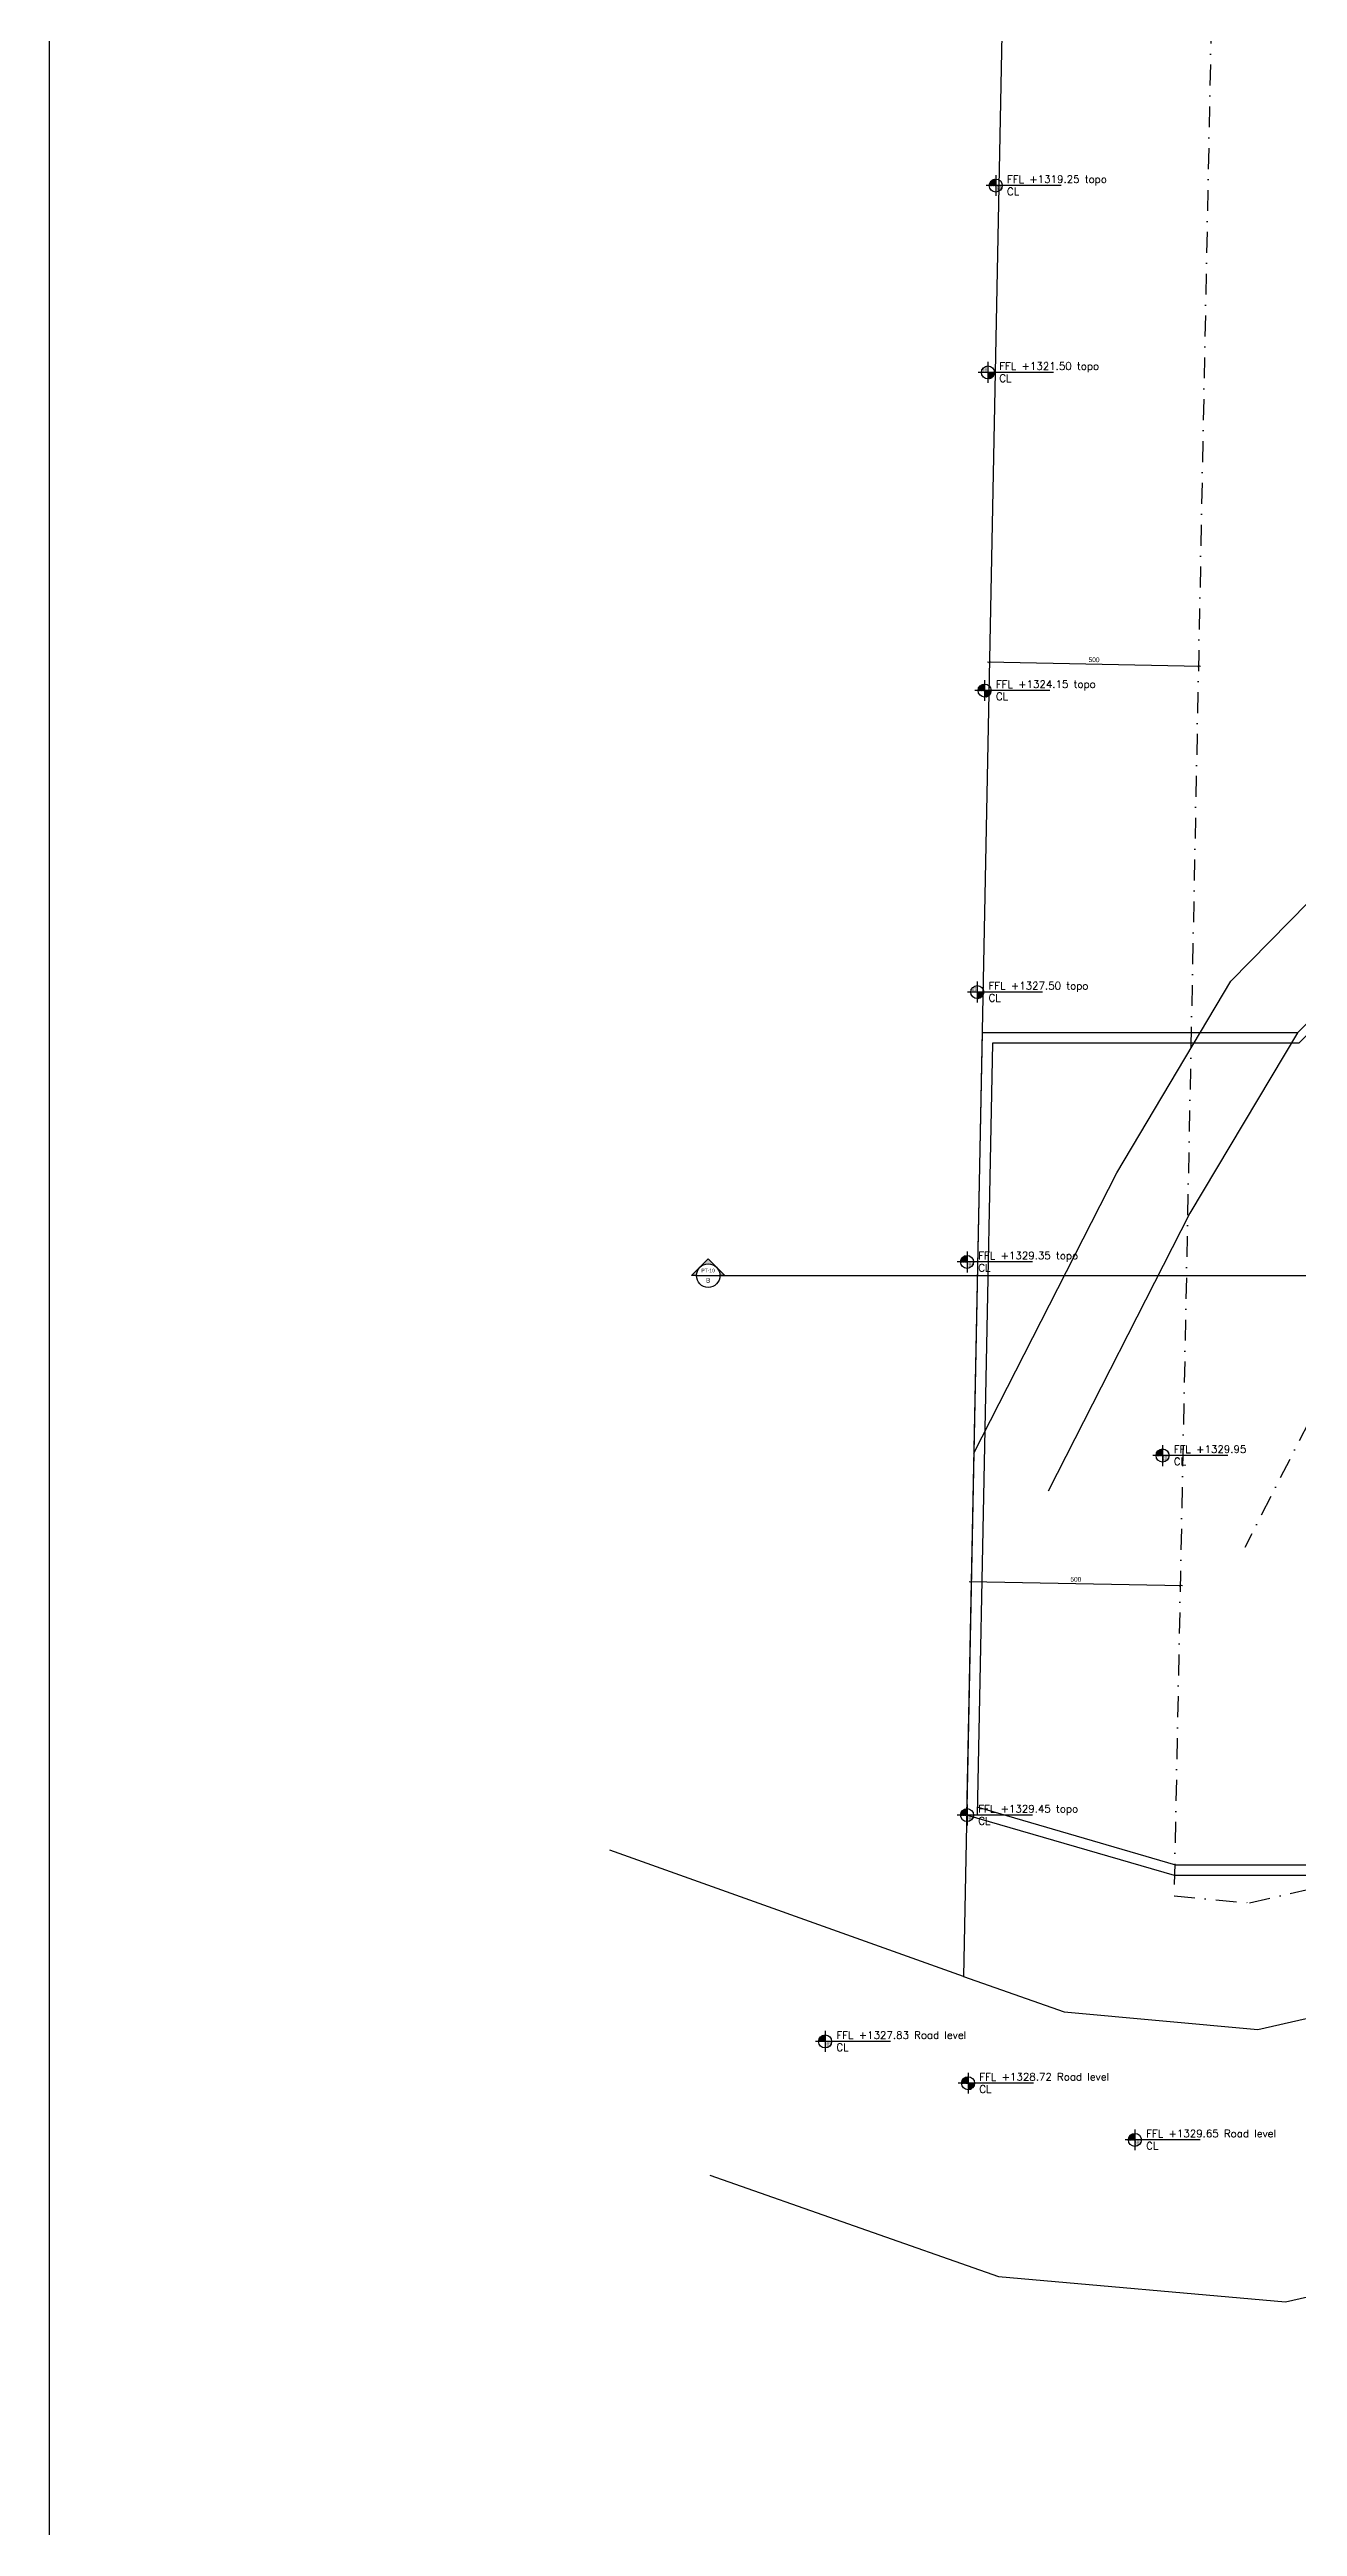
# Model space of a CAD drawing. Header units: centimetres. Extents: x 96271 to 179142, y 9855 to 112216.
# Drawn here: x 134779 to 137765, y 69163 to 75088 of the extents above; entities that cross this region are included whole.
import ezdxf
from ezdxf.enums import TextEntityAlignment as Align

# ---------------------------------------------------------------- set-up
doc = ezdxf.new("R2010")
doc.units = ezdxf.units.CM
doc.header["$LTSCALE"] = 100
doc.header["$MEASUREMENT"] = 0
doc.header["$PDSIZE"] = 0.2
doc.linetypes.add('DASHDOT', pattern=[1, 0.5, -0.25, 0, -0.25])
doc.layers.get('0').update_dxf_attribs({"linetype": 'CONTINUOUS'})
doc.layers.get('DEFPOINTS').update_dxf_attribs({"linetype": 'CONTINUOUS'})
for name, color, linetype in [('A-Dim', 2, 'CONTINUOUS'), ('A-Otln-Lot Limit', 4, 'CONTINUOUS'), ('A-Patt', 8, 'CONTINUOUS'), ('A-Setback', 3, 'DASHDOT'), ('plan-elevation level', 7, 'CONTINUOUS')]:
    doc.layers.add(name, color=color, linetype=linetype)
doc.layers.add('A-Sect-Iden', color=191, linetype='CONTINUOUS', lineweight=25)
doc.styles.add('ROMAND', font='romand.shx', dxfattribs={"height": 10})
doc.styles.add('ROMANS', font='romans.shx')
doc.styles.get("Standard").update_dxf_attribs({"font": 'arial.ttf'})
doc.dimstyles.new('1-50', dxfattribs={"dimtxt": 11.25, "dimasz": 5, "dimexe": 5, "dimexo": 5, "dimgap": 5, "dimtad": 1, "dimdec": 1, "dimrnd": 0.5, "dimzin": 12, "dimdsep": 46, "dimtxsty": 'Standard', "dimblk": 'ARCHTICK', "dimcen": 0.09, "dimdle": 5, "dimadec": 0, "dimazin": 3, "dimtfac": 1, "dimtdec": 1, "dimtix": 1, "dimtofl": 0, "dimtmove": 1, "dimatfit": 3, "dimfxl": 5, "dimtolj": 1, "dimtzin": 0, "dimarcsym": 0})
pattern_1 = [(90, (894916.29, -703049.082), (14.2875, 7.14375), [0, -14.2875])]

# ---------------------------------------------------------------- blocks, each defined once
blk = doc.blocks.new('_ArchTick')
at = {"color": 0, "linetype": 'ByBlock', "const_width": 0.15}
blk.add_lwpolyline([(-0.5, -0.5), (0.5, 0.5)], dxfattribs=at)
blk = doc.blocks.new('*D140')
at = {"layer": 'A-Dim', "color": 0, "lineweight": -2, "transparency": 16777216}
blk.add_line((137532.8, 73612.5), (137022.9, 73622.6), dxfattribs=at)
at = {"layer": 'DEFPOINTS', "color": 0, "transparency": 16777216}
for p in [(137027.9, 73622.5), (137027.9, 73622.5), (137527.8, 73612.6)]:
    blk.add_point(p, dxfattribs=at)
at = {"layer": 'A-Dim', "color": 0, "lineweight": -2, "transparency": 16777216, "xscale": 5, "yscale": 5, "zscale": 5}
for p, rotation in [((137027.9, 73622.5), 178.8657729167716), ((137527.8, 73612.6), 358.8657729167717)]:
    blk.add_blockref('_ArchTick', p, dxfattribs=dict(at, rotation=rotation))
at = {"layer": 'A-Dim', "color": 0, "transparency": 16777216, "insert": (137278.1, 73628.3), "char_height": 11.25, "attachment_point": 5, "rotation": 358.86577}
blk.add_mtext('\\A1;500', dxfattribs=at)
blk = doc.blocks.new('CL-FFL-PLAN')
at = {"layer": 'plan-elevation level'}
h = blk.add_hatch(dxfattribs=at)
h.set_pattern_fill('DOTS', color=232, scale=9, angle=90, style=0)
h.set_pattern_definition(pattern_1)
h.paths.add_polyline_path([(-1229, 207), (-1229, 50), (-1385, 50, -0.414214)])
h = blk.add_hatch(dxfattribs=at)
h.set_pattern_fill('DOTS', color=232, scale=9, angle=90, style=0)
h.set_pattern_definition(pattern_1)
h.paths.add_polyline_path([(-1229, 50), (-1072, 50, -0.414214), (-1229, -106)])
at = {"layer": 'plan-elevation level', "color": 7, "ltscale": 111}
for p, q in [((337, 50), (-1463, 50)), ((-1229, 301), (-1229, -200))]:
    blk.add_line(p, q, dxfattribs=at)
blk.add_circle((-1229, 50), 156, dxfattribs=at)
at = {"layer": 'plan-elevation level', "color": 111, "ltscale": 111, "style": 'ROMAND'}
for s, p in [('CL', (-960, -180)), ('FFL', (-960, 110))]:
    blk.add_text(s, height=180, dxfattribs=at).set_placement(p)
for tag, p in [('FFL', (-424, 113)), ('CL', (-417, -180))]:
    blk.add_attdef(tag, p, '', height=180, dxfattribs=at)
blk = doc.blocks.new('*D148')
at = {"layer": 'A-Dim', "color": 0, "lineweight": -2, "transparency": 16777216}
blk.add_line((137489.3, 71412.9), (136979.4, 71423), dxfattribs=at)
at = {"layer": 'DEFPOINTS', "color": 0, "transparency": 16777216}
for p in [(136984.4, 71422.9), (136984.4, 71422.9), (137484.3, 71413)]:
    blk.add_point(p, dxfattribs=at)
at = {"layer": 'A-Dim', "color": 0, "lineweight": -2, "transparency": 16777216, "xscale": 5, "yscale": 5, "zscale": 5}
for p, rotation in [((136984.4, 71422.9), 178.8657729167716), ((137484.3, 71413), 358.8657729167717)]:
    blk.add_blockref('_ArchTick', p, dxfattribs=dict(at, rotation=rotation))
at = {"layer": 'A-Dim', "color": 0, "transparency": 16777216, "insert": (137234.6, 71428.7), "char_height": 11.25, "attachment_point": 5, "rotation": 358.86577}
blk.add_mtext('\\A1;500', dxfattribs=at)
blk = doc.blocks.new('Anno_Section_A2')
blk.add_line((2.5, 0), (-2.5, 0))
blk.add_circle((0, 0), 2.5)
at = {"style": 'ROMANS'}
blk.add_attdef('NUMBER', text='', height=1, dxfattribs=at).set_placement((0, 0.5), align=Align.CENTER)
blk.add_attdef('SHEET', text='', height=0.75, dxfattribs=at).set_placement((0, -0.5), align=Align.TOP_CENTER)
blk = doc.blocks.new('Anno_Arrow_A2')
h = blk.add_hatch(color=256)
h.paths.add_polyline_path([(-1.77, 1.77), (-3.54, 0), (-2.5, 0, -0.198912)])
h.paths.add_polyline_path([(0, 3.54), (-1.77, 1.77, -0.414214), (1.77, 1.77)])
h.paths.add_polyline_path([(2.37, 1.16), (2.25, 1.1, -0.114349), (2.5, 0), (3.54, 0)])
h.paths.add_polyline_path([(1.77, 1.77, -0.082683), (2.25, 1.1), (2.37, 1.16)])
blk.add_lwpolyline([(-2.5, 0), (-3.54, 0), (0, 3.54), (3.54, 0), (2.5, 0)])

msp = doc.modelspace()

# ---------------------------------------------------------------- linework, layer by layer
msp.add_lwpolyline([(134779.288, 108490.758), (143513.832, 108490.758), (143513.832, 28763.194), (134779.288, 28763.194)], close=True)
at = {"layer": 'A-Otln-Lot Limit'}
for points in [[(136965.712, 70479.123), (137206.535, 70394.564), (137669.865, 70351.712), (139880.741, 70855.19), (141068.865, 70851.94), (140904.471, 76012.018), (140151.894, 76776.773), (140222.083, 77217.518), (139747.22, 77140.456), (139010.375, 77171.007), (138361.687, 77204.5), (137783.533, 77219.682), (137242.113, 76719.747), (137087.264, 76618.541), (136965.712, 70479.08)], [(136990.416, 71730.376), (137332.339, 72401.262), (137605.16, 72859.262), (137930.306, 73190.211), (138759.66, 73824.578), (139709.858, 74268.237), (140223.586, 74503.277), (140567.126, 74664.487), (140937.177, 74983.113)], [(141067.674, 74831.553), (140676.875, 74495.062), (139793.77, 74086.69), (138863.934, 73652.538), (138063.055, 73039.951), (137764.679, 72736.25), (137507.537, 72304.572), (137168.607, 71639.559)], [(136965.712, 70479.123), (136120.052, 70780.833)], [(136358.63, 70003.381), (137049.382, 69760.839), (137736.484, 69700.241), (139969.68, 70208.803), (142228.733, 70195.091), (142638.47, 70315.364)]]:
    msp.add_lwpolyline(points, dxfattribs=at)
at = {"layer": 'A-Patt'}
for p, q in [((137470.586, 70720.329), (136973.348, 70864.809)), ((137474.144, 70745.329), (136998.723, 70883.47)), ((137836.559, 70745.329), (137474.144, 70745.329)), ((137861.559, 70720.329), (137470.586, 70720.329))]:
    msp.add_line(p, q, dxfattribs=at)
for points in [[(140952.799, 74495.062), (140676.875, 74495.062), (139793.77, 74086.69), (138863.934, 73652.538), (138063.055, 73039.951), (137764.679, 72736.25), (137010.4, 72736.25), (136973.348, 70864.809)], [(140952.799, 74475.062), (140681.275, 74475.062), (139802.198, 74068.552), (138874.361, 73635.334), (138076.329, 73024.925), (137768.154, 72711.25), (137034.91, 72711.25), (136998.343, 70864.314)]]:
    msp.add_lwpolyline(points, dxfattribs=at)
at = {"layer": 'A-Sect-Iden'}
msp.add_line((136383.148, 72155.286), (141114.439, 72155.286), dxfattribs=at)
at = {"layer": 'A-Setback'}
msp.add_lwpolyline([(140559.009, 71153.336), (140410.95, 75800.674), (139618.405, 76606.045), (139624.608, 76644.996), (138745.22, 76680.475), (137970.463, 76711.734), (137582.107, 76353.135), (137469.619, 70671.512), (137649.878, 70654.841), (139847.419, 71155.283)], close=True, dxfattribs=at)
msp.add_lwpolyline([(141393.919, 74452.654), (140950.164, 74070.567), (140004.469, 73633.251), (139124.62, 73222.439), (138394.927, 72664.302), (138104.345, 72368.535), (137928.014, 72072.517), (137638.607, 71504.673)], dxfattribs=at)

# ---------------------------------------------------------------- block references
at = {"layer": 'A-Sect-Iden', "xscale": 11.25, "yscale": 11.25, "zscale": 11.25}
msp.add_blockref('Anno_Arrow_A2', (136355.023, 72155.286), dxfattribs=at)
at = {"layer": 'A-Sect-Iden'}
ref = msp.add_blockref('Anno_Section_A2', (136355.023, 72155.286), dxfattribs=dict(at, xscale=11.24999999999999, yscale=11.24999999999999, zscale=11.24999999999999, rotation=180))
ref.add_attrib('NUMBER', 'B', dxfattribs={"layer": '0', "height": 11.25}).set_placement((136355.023, 72138.411), align=Align.CENTER)
ref.add_attrib('SHEET', 'PT-10', dxfattribs={"layer": '0', "height": 8.4375}).set_placement((136354.764, 72171.657), align=Align.TOP_CENTER)
at = {"layer": 'plan-elevation level'}
ref = msp.add_blockref('CL-FFL-PLAN', (137165.679, 74757.617, -134556.2), dxfattribs=dict(at, xscale=0.09982510700227937, yscale=0.09982510700227937, zscale=0.09982510700227937))
ref.add_attrib('FFL', '+1319.25 topo', (137123.356, 74768.85, -134556.2), dxfattribs={"layer": '0', "color": 111, "ltscale": 111, "height": 17.96852, "style": 'ROMAND'})
ref = msp.add_blockref('CL-FFL-PLAN', (137147.054, 74310.692, -134556.2), dxfattribs=dict(at, xscale=0.09982510700227937, yscale=0.09982510700227937, zscale=0.09982510700227937))
ref.add_attrib('FFL', '+1321.50 topo', (137104.731, 74321.924, -134556.2), dxfattribs={"layer": '0', "color": 111, "ltscale": 111, "height": 17.96852, "style": 'ROMAND'})
ref = msp.add_blockref('CL-FFL-PLAN', (137139.044, 73549.801, -134556.2), dxfattribs=dict(at, xscale=0.09982510700227937, yscale=0.09982510700227937, zscale=0.09982510700227937))
ref.add_attrib('FFL', '+1324.15 topo', (137096.721, 73561.034, -134556.2), dxfattribs={"layer": '0', "color": 111, "ltscale": 111, "height": 17.96852, "style": 'ROMAND'})
ref = msp.add_blockref('CL-FFL-PLAN', (137121.493, 72828.475, -134556.2), dxfattribs=dict(at, xscale=0.09982510700227937, yscale=0.09982510700227937, zscale=0.09982510700227937))
ref.add_attrib('FFL', '+1327.50 topo', (137079.171, 72839.708, -134556.2), dxfattribs={"layer": '0', "color": 111, "ltscale": 111, "height": 17.96852, "style": 'ROMAND'})
ref = msp.add_blockref('CL-FFL-PLAN', (137096.852, 72182.978), dxfattribs=dict(at, xscale=0.09982510700227937, yscale=0.09982510700227937, zscale=0.09982510700227937))
ref.add_attrib('FFL', '+1329.35 topo', (137054.529, 72194.211), dxfattribs={"layer": '0', "color": 111, "ltscale": 111, "height": 17.96852, "style": 'ROMAND'})
ref = msp.add_blockref('CL-FFL-PLAN', (137564.67, 71719.985), dxfattribs=dict(at, xscale=0.09982510700227937, yscale=0.09982510700227937, zscale=0.09982510700227937))
ref.add_attrib('FFL', '+1329.95', (137522.347, 71731.218), dxfattribs={"layer": '0', "color": 111, "ltscale": 111, "height": 17.9685, "style": 'ROMAND'})
ref = msp.add_blockref('CL-FFL-PLAN', (137564.676, 71719.782), dxfattribs=dict(at, xscale=0.09982510700227937, yscale=0.09982510700227937, zscale=0.09982510700227937))
ref.add_attrib('FFL', '+1329.95', (137522.353, 71731.014), dxfattribs={"layer": '0', "color": 111, "ltscale": 111, "height": 17.9685, "style": 'ROMAND'})
ref = msp.add_blockref('CL-FFL-PLAN', (137096.852, 70859.791), dxfattribs=dict(at, xscale=0.09982510700227937, yscale=0.09982510700227937, zscale=0.09982510700227937))
ref.add_attrib('FFL', '+1329.45 topo', (137054.529, 70871.023), dxfattribs={"layer": '0', "color": 111, "ltscale": 111, "height": 17.96852, "style": 'ROMAND'})
ref = msp.add_blockref('CL-FFL-PLAN', (136757.503, 70318.388), dxfattribs=dict(at, xscale=0.09982510700227937, yscale=0.09982510700227937, zscale=0.09982510700227937))
ref.add_attrib('FFL', '+1327.83 Road level', (136715.18, 70329.62), dxfattribs={"layer": '0', "color": 111, "ltscale": 111, "height": 17.96852, "style": 'ROMAND'})
ref = msp.add_blockref('CL-FFL-PLAN', (137099.305, 70218.588, 89.1), dxfattribs=dict(at, xscale=0.09982510700227937, yscale=0.09982510700227937, zscale=0.09982510700227937))
ref.add_attrib('FFL', '+1328.72 Road level', (137056.982, 70229.821, 89.1), dxfattribs={"layer": '0', "color": 111, "ltscale": 111, "height": 17.96852, "style": 'ROMAND'})
ref = msp.add_blockref('CL-FFL-PLAN', (137498.565, 70082.947, -1423.6), dxfattribs=dict(at, xscale=0.09982510700227937, yscale=0.09982510700227937, zscale=0.09982510700227937))
ref.add_attrib('FFL', '+1329.65 Road level', (137456.242, 70094.18, -1423.6), dxfattribs={"layer": '0', "color": 111, "ltscale": 111, "height": 17.96852, "style": 'ROMAND'})

# ---------------------------------------------------------------- dimensions: what is measured, and where the dimension line sits
at = {"layer": 'A-Dim'}
for p1, p2, picture, middle in [((137527.848, 73612.567), (137027.946, 73622.464), '*D140', (137278.11, 73628.257)), ((137484.3, 71412.998), (136984.398, 71422.895), '*D148', (137234.561, 71428.688))]:
    dim = msp.add_aligned_dim(p1=p1, p2=p2, distance=0, dimstyle='1-50', override={"dimse1": 1, "dimse2": 1}, dxfattribs=at)
    dim.commit()
    dim.dimension.update_dxf_attribs({"geometry": picture, "text_midpoint": middle})

doc.saveas('drawing.dxf')
